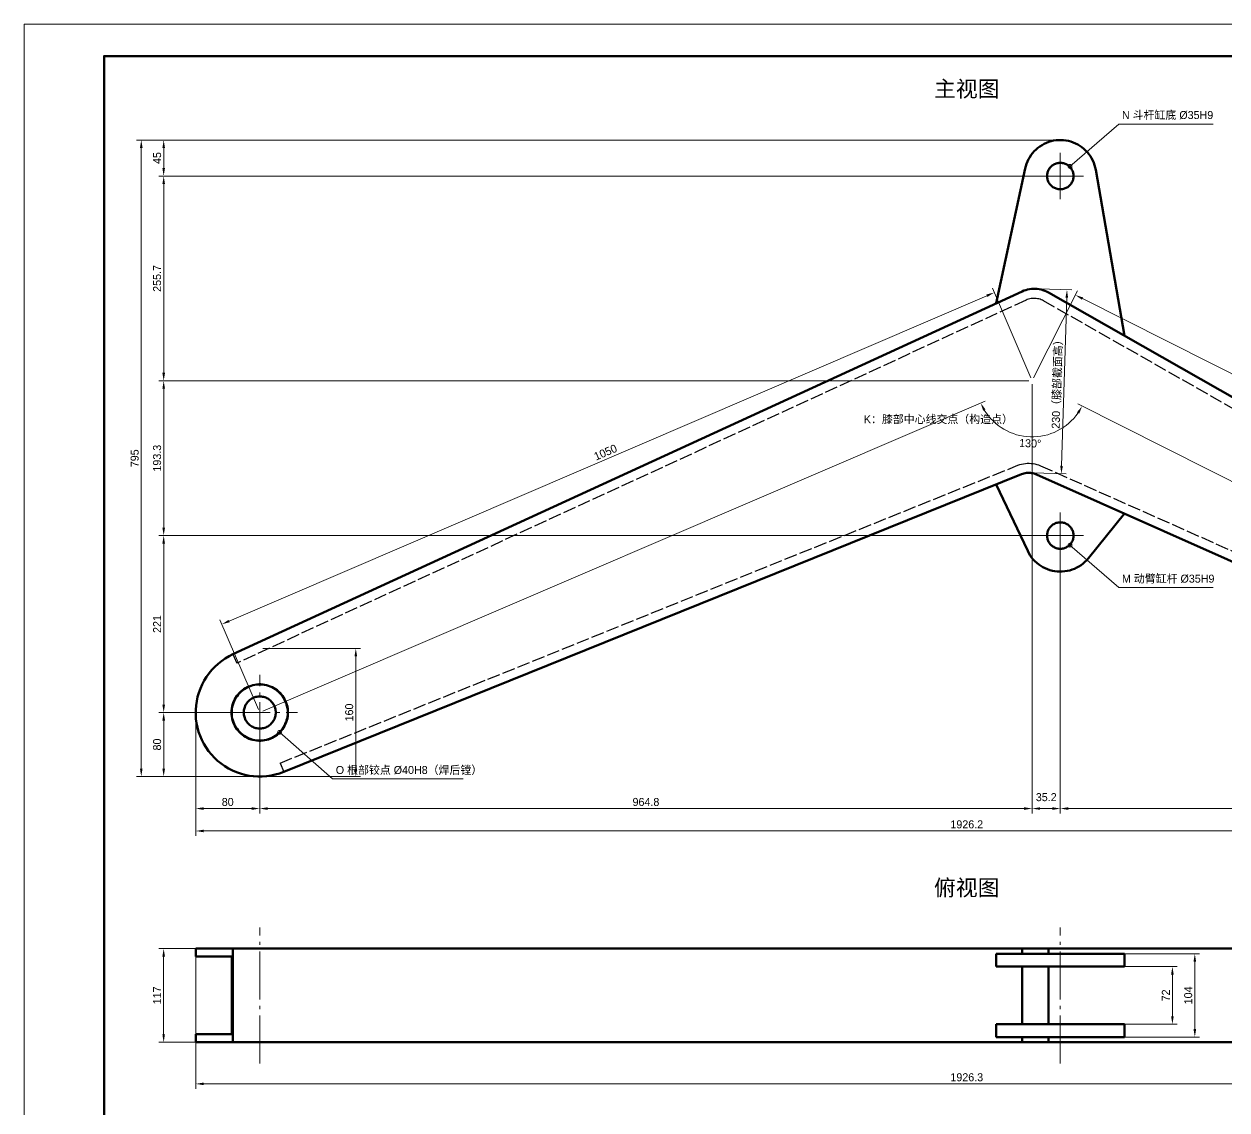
# Model space of a CAD drawing. Header units: millimetres. Extents: x 0 to 4756, y 0 to 3364.
# Drawn here: x 0 to 1503, y 2008 to 3364 of the extents above; entities that cross this region are included whole.
import ezdxf
from ezdxf.enums import TextEntityAlignment as Align

# ---------------------------------------------------------------- set-up
doc = ezdxf.new("R2010")
doc.units = ezdxf.units.MM
doc.header["$LTSCALE"] = 4
doc.linetypes.add('GB_CENTER', pattern=[20, 15, -2, 1, -2])
doc.linetypes.add('GB_HIDDEN', pattern=[5, 4, -1])
for name, color, linetype, lineweight in [('CENTER', 7, 'GB_CENTER', 18), ('DIM', 7, 'Continuous', 18), ('FRAME', 7, 'Continuous', 70), ('HIDDEN', 7, 'GB_HIDDEN', 25), ('OUTLINE', 7, 'Continuous', 50), ('TEXT', 7, 'Continuous', 25), ('THIN', 7, 'Continuous', 18)]:
    doc.layers.add(name, color=color, linetype=linetype, lineweight=lineweight)
doc.styles.add('CJK', font='wqy-zenhei.ttc')
doc.dimstyles.new('GB', dxfattribs={"dimscale": 4, "dimtxt": 2.5, "dimasz": 2.5, "dimexe": 1.5, "dimexo": 1, "dimgap": 0.8, "dimtad": 1, "dimdec": 1, "dimdsep": 46, "dimtxsty": 'CJK', "dimcen": 2.5, "dimazin": 3, "dimtfac": 1, "dimtmove": 0, "dimatfit": 3, "dimlwd": 18, "dimlwe": 18})

msp = doc.modelspace()

# ---------------------------------------------------------------- linework, layer by layer
at = {"layer": 'CENTER'}
for p, q in [((1294.38, 3145.17), (1294.38, 3203.17)), ((1265.38, 3174.17), (1323.38, 3174.17)), ((1294.38, 2696.17), (1294.38, 2754.17)), ((1265.38, 2725.17), (1323.38, 2725.17)), ((294.38, 2457.17), (294.38, 2551.17)), ((247.38, 2504.17), (341.38, 2504.17)), ((294.38, 2065.86), (294.38, 2235.86)), ((1294.38, 2065.86), (1294.38, 2235.86)), ((1294.38, 2065.86), (1294.38, 2235.86))]:
    msp.add_line(p, q, dxfattribs=at)
at = {"layer": 'DIM'}
for points in [[(1306.4, 3186.19), (1367.38, 3239.17), (1485.38, 3239.17)], [(1306.4, 2713.15), (1367.38, 2660.17), (1485.38, 2660.17)], [(319.13, 2479.42), (385.38, 2421.17), (548.38, 2421.17)]]:
    msp.add_lwpolyline(points, dxfattribs=at)
for centre in [(1306.4, 3186.19), (1306.4, 2713.15), (319.13, 2479.42)]:
    msp.add_circle(centre, 2.4, dxfattribs=at)
at = {"layer": 'FRAME'}
msp.add_lwpolyline([(100, 40), (4716, 40), (4716, 3324), (100, 3324)], close=True, dxfattribs=at)
at = {"layer": 'HIDDEN'}
for points in [[(1338.72, 3181.8), (1338.09, 3184.84), (1337.25, 3187.83), (1336.21, 3190.75), (1334.96, 3193.6), (1333.53, 3196.35), (1331.91, 3199), (1330.1, 3201.53), (1328.13, 3203.92), (1326, 3206.18), (1323.72, 3208.29), (1321.29, 3210.23), (1318.74, 3212), (1316.08, 3213.59), (1313.31, 3214.99), (1310.45, 3216.2), (1307.51, 3217.21), (1304.51, 3218.01), (1301.46, 3218.6), (1298.38, 3218.99), (1295.28, 3219.16), (1292.18, 3219.11), (1289.08, 3218.85), (1286.01, 3218.38), (1282.99, 3217.7), (1280.01, 3216.81), (1277.1, 3215.72), (1274.28, 3214.43), (1271.55, 3212.95), (1268.93, 3211.28), (1266.43, 3209.44), (1264.07, 3207.43), (1261.85, 3205.26), (1259.78, 3202.94), (1257.88, 3200.49), (1256.15, 3197.91), (1254.6, 3195.22), (1253.25, 3192.42), (1252.09, 3189.54), (1251.13, 3186.59), (1250.37, 3183.58)], [(1338.72, 3181.8), (1338.09, 3184.84), (1337.25, 3187.83), (1336.21, 3190.75), (1334.96, 3193.6), (1333.53, 3196.35), (1331.91, 3199), (1330.1, 3201.53), (1328.13, 3203.92), (1326, 3206.18), (1323.72, 3208.29), (1321.29, 3210.23), (1318.74, 3212), (1316.08, 3213.59), (1313.31, 3214.99), (1310.45, 3216.2), (1307.51, 3217.21), (1304.51, 3218.01), (1301.46, 3218.6), (1298.38, 3218.99), (1295.28, 3219.16), (1292.18, 3219.11), (1289.08, 3218.85), (1286.01, 3218.38), (1282.99, 3217.7), (1280.01, 3216.81), (1277.1, 3215.72), (1274.28, 3214.43), (1271.55, 3212.95), (1268.93, 3211.28), (1266.43, 3209.44), (1264.07, 3207.43), (1261.85, 3205.26), (1259.78, 3202.94), (1257.88, 3200.49), (1256.15, 3197.91), (1254.6, 3195.22), (1253.25, 3192.42), (1252.09, 3189.54), (1251.13, 3186.59), (1250.37, 3183.58)], [(1338.72, 3181.8), (1338.09, 3184.84), (1337.25, 3187.83), (1336.21, 3190.75), (1334.96, 3193.6), (1333.53, 3196.35), (1331.91, 3199), (1330.1, 3201.53), (1328.13, 3203.92), (1326, 3206.18), (1323.72, 3208.29), (1321.29, 3210.23), (1318.74, 3212), (1316.08, 3213.59), (1313.31, 3214.99), (1310.45, 3216.2), (1307.51, 3217.21), (1304.51, 3218.01), (1301.46, 3218.6), (1298.38, 3218.99), (1295.28, 3219.16), (1292.18, 3219.11), (1289.08, 3218.85), (1286.01, 3218.38), (1282.99, 3217.7), (1280.01, 3216.81), (1277.1, 3215.72), (1274.28, 3214.43), (1271.55, 3212.95), (1268.93, 3211.28), (1266.43, 3209.44), (1264.07, 3207.43), (1261.85, 3205.26), (1259.78, 3202.94), (1257.88, 3200.49), (1256.15, 3197.91), (1254.6, 3195.22), (1253.25, 3192.42), (1252.09, 3189.54), (1251.13, 3186.59), (1250.37, 3183.58)], [(1310.88, 3174.17), (1310.84, 3173.01), (1310.72, 3171.87), (1310.52, 3170.74), (1310.24, 3169.62), (1309.88, 3168.52), (1309.45, 3167.45), (1308.95, 3166.42), (1308.37, 3165.42), (1307.73, 3164.47), (1307.02, 3163.56), (1306.25, 3162.7), (1305.42, 3161.9), (1304.54, 3161.16), (1303.6, 3160.49), (1302.63, 3159.88), (1301.61, 3159.34), (1300.56, 3158.87), (1299.48, 3158.47), (1298.37, 3158.16), (1297.24, 3157.92), (1296.1, 3157.76), (1294.95, 3157.68), (1293.8, 3157.68), (1292.65, 3157.76), (1291.51, 3157.92), (1290.39, 3158.16), (1289.28, 3158.47), (1288.2, 3158.87), (1287.14, 3159.34), (1286.13, 3159.88), (1285.15, 3160.49), (1284.22, 3161.16), (1283.34, 3161.9), (1282.51, 3162.7), (1281.74, 3163.56), (1281.03, 3164.47), (1280.38, 3165.42), (1279.81, 3166.42), (1279.3, 3167.45), (1278.87, 3168.52), (1278.52, 3169.62), (1278.24, 3170.74), (1278.04, 3171.87), (1277.92, 3173.01), (1277.88, 3174.17), (1277.92, 3175.32), (1278.04, 3176.46), (1278.24, 3177.6), (1278.52, 3178.71), (1278.87, 3179.81), (1279.3, 3180.88), (1279.81, 3181.91), (1280.38, 3182.91), (1281.03, 3183.86), (1281.74, 3184.77), (1282.51, 3185.63), (1283.34, 3186.43), (1284.22, 3187.17), (1285.15, 3187.84), (1286.13, 3188.46), (1287.14, 3189), (1288.2, 3189.46), (1289.28, 3189.86), (1290.39, 3190.18), (1291.51, 3190.42), (1292.65, 3190.58), (1293.8, 3190.66), (1294.95, 3190.66), (1296.1, 3190.58), (1297.24, 3190.42), (1298.37, 3190.18), (1299.48, 3189.86), (1300.56, 3189.46), (1301.61, 3189), (1302.63, 3188.46), (1303.6, 3187.84), (1304.54, 3187.17), (1305.42, 3186.43), (1306.25, 3185.63), (1307.02, 3184.77), (1307.73, 3183.86), (1308.37, 3182.91), (1308.95, 3181.91), (1309.45, 3180.88), (1309.88, 3179.81), (1310.24, 3178.71), (1310.52, 3177.6), (1310.72, 3176.46), (1310.84, 3175.32), (1310.88, 3174.17)], [(1310.88, 3174.17), (1310.84, 3173.01), (1310.72, 3171.87), (1310.52, 3170.74), (1310.24, 3169.62), (1309.88, 3168.52), (1309.45, 3167.45), (1308.95, 3166.42), (1308.37, 3165.42), (1307.73, 3164.47), (1307.02, 3163.56), (1306.25, 3162.7), (1305.42, 3161.9), (1304.54, 3161.16), (1303.6, 3160.49), (1302.63, 3159.88), (1301.61, 3159.34), (1300.56, 3158.87), (1299.48, 3158.47), (1298.37, 3158.16), (1297.24, 3157.92), (1296.1, 3157.76), (1294.95, 3157.68), (1293.8, 3157.68), (1292.65, 3157.76), (1291.51, 3157.92), (1290.39, 3158.16), (1289.28, 3158.47), (1288.2, 3158.87), (1287.14, 3159.34), (1286.13, 3159.88), (1285.15, 3160.49), (1284.22, 3161.16), (1283.34, 3161.9), (1282.51, 3162.7), (1281.74, 3163.56), (1281.03, 3164.47), (1280.38, 3165.42), (1279.81, 3166.42), (1279.3, 3167.45), (1278.87, 3168.52), (1278.52, 3169.62), (1278.24, 3170.74), (1278.04, 3171.87), (1277.92, 3173.01), (1277.88, 3174.17), (1277.92, 3175.32), (1278.04, 3176.46), (1278.24, 3177.6), (1278.52, 3178.71), (1278.87, 3179.81), (1279.3, 3180.88), (1279.81, 3181.91), (1280.38, 3182.91), (1281.03, 3183.86), (1281.74, 3184.77), (1282.51, 3185.63), (1283.34, 3186.43), (1284.22, 3187.17), (1285.15, 3187.84), (1286.13, 3188.46), (1287.14, 3189), (1288.2, 3189.46), (1289.28, 3189.86), (1290.39, 3190.18), (1291.51, 3190.42), (1292.65, 3190.58), (1293.8, 3190.66), (1294.95, 3190.66), (1296.1, 3190.58), (1297.24, 3190.42), (1298.37, 3190.18), (1299.48, 3189.86), (1300.56, 3189.46), (1301.61, 3189), (1302.63, 3188.46), (1303.6, 3187.84), (1304.54, 3187.17), (1305.42, 3186.43), (1306.25, 3185.63), (1307.02, 3184.77), (1307.73, 3183.86), (1308.37, 3182.91), (1308.95, 3181.91), (1309.45, 3180.88), (1309.88, 3179.81), (1310.24, 3178.71), (1310.52, 3177.6), (1310.72, 3176.46), (1310.84, 3175.32), (1310.88, 3174.17)], [(1310.88, 3174.17), (1310.84, 3173.01), (1310.72, 3171.87), (1310.52, 3170.74), (1310.24, 3169.62), (1309.88, 3168.52), (1309.45, 3167.45), (1308.95, 3166.42), (1308.37, 3165.42), (1307.73, 3164.47), (1307.02, 3163.56), (1306.25, 3162.7), (1305.42, 3161.9), (1304.54, 3161.16), (1303.6, 3160.49), (1302.63, 3159.88), (1301.61, 3159.34), (1300.56, 3158.87), (1299.48, 3158.47), (1298.37, 3158.16), (1297.24, 3157.92), (1296.1, 3157.76), (1294.95, 3157.68), (1293.8, 3157.68), (1292.65, 3157.76), (1291.51, 3157.92), (1290.39, 3158.16), (1289.28, 3158.47), (1288.2, 3158.87), (1287.14, 3159.34), (1286.13, 3159.88), (1285.15, 3160.49), (1284.22, 3161.16), (1283.34, 3161.9), (1282.51, 3162.7), (1281.74, 3163.56), (1281.03, 3164.47), (1280.38, 3165.42), (1279.81, 3166.42), (1279.3, 3167.45), (1278.87, 3168.52), (1278.52, 3169.62), (1278.24, 3170.74), (1278.04, 3171.87), (1277.92, 3173.01), (1277.88, 3174.17), (1277.92, 3175.32), (1278.04, 3176.46), (1278.24, 3177.6), (1278.52, 3178.71), (1278.87, 3179.81), (1279.3, 3180.88), (1279.81, 3181.91), (1280.38, 3182.91), (1281.03, 3183.86), (1281.74, 3184.77), (1282.51, 3185.63), (1283.34, 3186.43), (1284.22, 3187.17), (1285.15, 3187.84), (1286.13, 3188.46), (1287.14, 3189), (1288.2, 3189.46), (1289.28, 3189.86), (1290.39, 3190.18), (1291.51, 3190.42), (1292.65, 3190.58), (1293.8, 3190.66), (1294.95, 3190.66), (1296.1, 3190.58), (1297.24, 3190.42), (1298.37, 3190.18), (1299.48, 3189.86), (1300.56, 3189.46), (1301.61, 3189), (1302.63, 3188.46), (1303.6, 3187.84), (1304.54, 3187.17), (1305.42, 3186.43), (1306.25, 3185.63), (1307.02, 3184.77), (1307.73, 3183.86), (1308.37, 3182.91), (1308.95, 3181.91), (1309.45, 3180.88), (1309.88, 3179.81), (1310.24, 3178.71), (1310.52, 3177.6), (1310.72, 3176.46), (1310.84, 3175.32), (1310.88, 3174.17)], [(1250.37, 3183.58), (1214.38, 3015.29)], [(1250.37, 3183.58), (1214.38, 3015.29)], [(1250.37, 3183.58), (1214.38, 3015.29)], [(1374.38, 2974.71), (1338.72, 3181.8)], [(1374.38, 2974.71), (1338.72, 3181.8)], [(1246.59, 3030.11), (260.95, 2576.85)], [(1214.38, 3015.29), (1246.59, 3030.11)], [(1214.38, 3015.29), (1246.59, 3030.11)], [(1214.38, 3015.29), (1246.59, 3030.11)], [(1214.38, 3015.29), (1246.59, 3030.11)], [(1279.42, 3028.69), (1277.26, 3029.83), (1275.03, 3030.81), (1272.74, 3031.64), (1270.4, 3032.31), (1268.02, 3032.83), (1265.6, 3033.18), (1263.17, 3033.37), (1260.74, 3033.39), (1258.3, 3033.24), (1255.89, 3032.94), (1253.5, 3032.47), (1251.14, 3031.84), (1248.83, 3031.05), (1246.59, 3030.11)], [(1246.59, 3030.11), (1248.83, 3031.05), (1251.14, 3031.84), (1253.5, 3032.47), (1255.89, 3032.94), (1258.3, 3033.24), (1260.74, 3033.39), (1263.17, 3033.37), (1265.6, 3033.18), (1268.02, 3032.83), (1270.4, 3032.31), (1272.74, 3031.64), (1275.03, 3030.81), (1277.26, 3029.83), (1279.42, 3028.69)], [(1246.59, 3030.11), (1248.83, 3031.05), (1251.14, 3031.84), (1253.5, 3032.47), (1255.89, 3032.94), (1258.3, 3033.24), (1260.74, 3033.39), (1263.17, 3033.37), (1265.6, 3033.18), (1268.02, 3032.83), (1270.4, 3032.31), (1272.74, 3031.64), (1275.03, 3030.81), (1277.26, 3029.83), (1279.42, 3028.69)], [(1246.59, 3030.11), (1248.83, 3031.05), (1251.14, 3031.84), (1253.5, 3032.47), (1255.89, 3032.94), (1258.3, 3033.24), (1260.74, 3033.39), (1263.17, 3033.37), (1265.6, 3033.18), (1268.02, 3032.83), (1270.4, 3032.31), (1272.74, 3031.64), (1275.03, 3030.81), (1277.26, 3029.83), (1279.42, 3028.69)], [(1246.59, 3030.11), (1248.83, 3031.05), (1251.14, 3031.84), (1253.5, 3032.47), (1255.89, 3032.94), (1258.3, 3033.24), (1260.74, 3033.39), (1263.17, 3033.37), (1265.6, 3033.18), (1268.02, 3032.83), (1270.4, 3032.31), (1272.74, 3031.64), (1275.03, 3030.81), (1277.26, 3029.83), (1279.42, 3028.69)], [(1273.49, 3018.26), (1272.05, 3019.02), (1270.56, 3019.67), (1269.04, 3020.23), (1267.48, 3020.68), (1265.89, 3021.02), (1264.28, 3021.25), (1262.66, 3021.38), (1261.03, 3021.39), (1259.41, 3021.3), (1257.8, 3021.09), (1256.21, 3020.78), (1254.64, 3020.36), (1253.1, 3019.83), (1251.6, 3019.2)], [(1273.49, 3018.26), (1272.05, 3019.02), (1270.56, 3019.67), (1269.04, 3020.23), (1267.48, 3020.68), (1265.89, 3021.02), (1264.28, 3021.25), (1262.66, 3021.38), (1261.03, 3021.39), (1259.41, 3021.3), (1257.8, 3021.09), (1256.21, 3020.78), (1254.64, 3020.36), (1253.1, 3019.83), (1251.6, 3019.2)], [(2110.3, 2556.33), (1279.42, 3028.69)], [(1279.42, 3028.69), (1374.38, 2974.71)], [(1279.42, 3028.69), (1374.38, 2974.71)], [(1279.42, 3028.69), (1374.38, 2974.71)], [(1279.42, 3028.69), (1374.38, 2974.71)], [(1251.6, 3019.2), (265.97, 2565.95)], [(1251.6, 3019.2), (265.97, 2565.95)], [(2104.37, 2545.89), (1273.49, 3018.26)], [(2104.37, 2545.89), (1273.49, 3018.26)], [(319.82, 2441.1), (1241.46, 2812.89)], [(319.82, 2441.1), (1241.46, 2812.89)], [(1241.46, 2812.89), (1243.71, 2813.71), (1246.02, 2814.38), (1248.37, 2814.9), (1250.75, 2815.26), (1253.15, 2815.46), (1255.55, 2815.5), (1257.96, 2815.37), (1260.35, 2815.09), (1262.71, 2814.65), (1265.04, 2814.05), (1267.32, 2813.3), (1269.55, 2812.39)], [(1241.46, 2812.89), (1243.71, 2813.71), (1246.02, 2814.38), (1248.37, 2814.9), (1250.75, 2815.26), (1253.15, 2815.46), (1255.55, 2815.5), (1257.96, 2815.37), (1260.35, 2815.09), (1262.71, 2814.65), (1265.04, 2814.05), (1267.32, 2813.3), (1269.55, 2812.39)], [(1269.55, 2812.39), (2061.14, 2460.31)], [(1269.55, 2812.39), (2061.14, 2460.31)], [(324.31, 2429.97), (1245.94, 2801.76)], [(1245.94, 2801.76), (1214.38, 2789.02)], [(1245.94, 2801.76), (1214.38, 2789.02)], [(1245.94, 2801.76), (1214.38, 2789.02)], [(1245.94, 2801.76), (1214.38, 2789.02)], [(1245.94, 2801.76), (1247.45, 2802.31), (1248.99, 2802.76), (1250.56, 2803.1), (1252.14, 2803.34), (1253.74, 2803.47), (1255.34, 2803.5), (1256.95, 2803.42), (1258.54, 2803.23), (1260.11, 2802.93), (1261.67, 2802.53), (1263.19, 2802.03), (1264.68, 2801.43)], [(1264.68, 2801.43), (1263.19, 2802.03), (1261.67, 2802.53), (1260.11, 2802.93), (1258.54, 2803.23), (1256.95, 2803.42), (1255.34, 2803.5), (1253.74, 2803.47), (1252.14, 2803.34), (1250.56, 2803.1), (1248.99, 2802.76), (1247.45, 2802.31), (1245.94, 2801.76)], [(1264.68, 2801.43), (1263.19, 2802.03), (1261.67, 2802.53), (1260.11, 2802.93), (1258.54, 2803.23), (1256.95, 2803.42), (1255.34, 2803.5), (1253.74, 2803.47), (1252.14, 2803.34), (1250.56, 2803.1), (1248.99, 2802.76), (1247.45, 2802.31), (1245.94, 2801.76)], [(1264.68, 2801.43), (1263.19, 2802.03), (1261.67, 2802.53), (1260.11, 2802.93), (1258.54, 2803.23), (1256.95, 2803.42), (1255.34, 2803.5), (1253.74, 2803.47), (1252.14, 2803.34), (1250.56, 2803.1), (1248.99, 2802.76), (1247.45, 2802.31), (1245.94, 2801.76)], [(1264.68, 2801.43), (1263.19, 2802.03), (1261.67, 2802.53), (1260.11, 2802.93), (1258.54, 2803.23), (1256.95, 2803.42), (1255.34, 2803.5), (1253.74, 2803.47), (1252.14, 2803.34), (1250.56, 2803.1), (1248.99, 2802.76), (1247.45, 2802.31), (1245.94, 2801.76)], [(1374.38, 2752.64), (1264.68, 2801.43)], [(1374.38, 2752.64), (1264.68, 2801.43)], [(1374.38, 2752.64), (1264.68, 2801.43)], [(1374.38, 2752.64), (1264.68, 2801.43)], [(1264.68, 2801.43), (2056.26, 2449.34)], [(1214.38, 2789.02), (1253.7, 2705.92)], [(1214.38, 2789.02), (1253.7, 2705.92)], [(1329.39, 2696.9), (1374.38, 2752.64)], [(1329.39, 2696.9), (1374.38, 2752.64)], [(1329.39, 2696.9), (1374.38, 2752.64)], [(1310.88, 2725.17), (1310.84, 2724.01), (1310.72, 2722.87), (1310.52, 2721.74), (1310.24, 2720.62), (1309.88, 2719.52), (1309.45, 2718.45), (1308.95, 2717.42), (1308.37, 2716.42), (1307.73, 2715.47), (1307.02, 2714.56), (1306.25, 2713.7), (1305.42, 2712.9), (1304.54, 2712.16), (1303.6, 2711.49), (1302.63, 2710.88), (1301.61, 2710.34), (1300.56, 2709.87), (1299.48, 2709.47), (1298.37, 2709.16), (1297.24, 2708.92), (1296.1, 2708.76), (1294.95, 2708.68), (1293.8, 2708.68), (1292.65, 2708.76), (1291.51, 2708.92), (1290.39, 2709.16), (1289.28, 2709.47), (1288.2, 2709.87), (1287.14, 2710.34), (1286.13, 2710.88), (1285.15, 2711.49), (1284.22, 2712.16), (1283.34, 2712.9), (1282.51, 2713.7), (1281.74, 2714.56), (1281.03, 2715.47), (1280.38, 2716.42), (1279.81, 2717.42), (1279.3, 2718.45), (1278.87, 2719.52), (1278.52, 2720.62), (1278.24, 2721.74), (1278.04, 2722.87), (1277.92, 2724.01), (1277.88, 2725.17), (1277.92, 2726.32), (1278.04, 2727.46), (1278.24, 2728.6), (1278.52, 2729.71), (1278.87, 2730.81), (1279.3, 2731.88), (1279.81, 2732.91), (1280.38, 2733.91), (1281.03, 2734.86), (1281.74, 2735.77), (1282.51, 2736.63), (1283.34, 2737.43), (1284.22, 2738.17), (1285.15, 2738.84), (1286.13, 2739.46), (1287.14, 2740), (1288.2, 2740.46), (1289.28, 2740.86), (1290.39, 2741.18), (1291.51, 2741.42), (1292.65, 2741.58), (1293.8, 2741.66), (1294.95, 2741.66), (1296.1, 2741.58), (1297.24, 2741.42), (1298.37, 2741.18), (1299.48, 2740.86), (1300.56, 2740.46), (1301.61, 2740), (1302.63, 2739.46), (1303.6, 2738.84), (1304.54, 2738.17), (1305.42, 2737.43), (1306.25, 2736.63), (1307.02, 2735.77), (1307.73, 2734.86), (1308.37, 2733.91), (1308.95, 2732.91), (1309.45, 2731.88), (1309.88, 2730.81), (1310.24, 2729.71), (1310.52, 2728.6), (1310.72, 2727.46), (1310.84, 2726.32), (1310.88, 2725.17)], [(1310.88, 2725.17), (1310.84, 2724.01), (1310.72, 2722.87), (1310.52, 2721.74), (1310.24, 2720.62), (1309.88, 2719.52), (1309.45, 2718.45), (1308.95, 2717.42), (1308.37, 2716.42), (1307.73, 2715.47), (1307.02, 2714.56), (1306.25, 2713.7), (1305.42, 2712.9), (1304.54, 2712.16), (1303.6, 2711.49), (1302.63, 2710.88), (1301.61, 2710.34), (1300.56, 2709.87), (1299.48, 2709.47), (1298.37, 2709.16), (1297.24, 2708.92), (1296.1, 2708.76), (1294.95, 2708.68), (1293.8, 2708.68), (1292.65, 2708.76), (1291.51, 2708.92), (1290.39, 2709.16), (1289.28, 2709.47), (1288.2, 2709.87), (1287.14, 2710.34), (1286.13, 2710.88), (1285.15, 2711.49), (1284.22, 2712.16), (1283.34, 2712.9), (1282.51, 2713.7), (1281.74, 2714.56), (1281.03, 2715.47), (1280.38, 2716.42), (1279.81, 2717.42), (1279.3, 2718.45), (1278.87, 2719.52), (1278.52, 2720.62), (1278.24, 2721.74), (1278.04, 2722.87), (1277.92, 2724.01), (1277.88, 2725.17), (1277.92, 2726.32), (1278.04, 2727.46), (1278.24, 2728.6), (1278.52, 2729.71), (1278.87, 2730.81), (1279.3, 2731.88), (1279.81, 2732.91), (1280.38, 2733.91), (1281.03, 2734.86), (1281.74, 2735.77), (1282.51, 2736.63), (1283.34, 2737.43), (1284.22, 2738.17), (1285.15, 2738.84), (1286.13, 2739.46), (1287.14, 2740), (1288.2, 2740.46), (1289.28, 2740.86), (1290.39, 2741.18), (1291.51, 2741.42), (1292.65, 2741.58), (1293.8, 2741.66), (1294.95, 2741.66), (1296.1, 2741.58), (1297.24, 2741.42), (1298.37, 2741.18), (1299.48, 2740.86), (1300.56, 2740.46), (1301.61, 2740), (1302.63, 2739.46), (1303.6, 2738.84), (1304.54, 2738.17), (1305.42, 2737.43), (1306.25, 2736.63), (1307.02, 2735.77), (1307.73, 2734.86), (1308.37, 2733.91), (1308.95, 2732.91), (1309.45, 2731.88), (1309.88, 2730.81), (1310.24, 2729.71), (1310.52, 2728.6), (1310.72, 2727.46), (1310.84, 2726.32), (1310.88, 2725.17)], [(1310.88, 2725.17), (1310.84, 2724.01), (1310.72, 2722.87), (1310.52, 2721.74), (1310.24, 2720.62), (1309.88, 2719.52), (1309.45, 2718.45), (1308.95, 2717.42), (1308.37, 2716.42), (1307.73, 2715.47), (1307.02, 2714.56), (1306.25, 2713.7), (1305.42, 2712.9), (1304.54, 2712.16), (1303.6, 2711.49), (1302.63, 2710.88), (1301.61, 2710.34), (1300.56, 2709.87), (1299.48, 2709.47), (1298.37, 2709.16), (1297.24, 2708.92), (1296.1, 2708.76), (1294.95, 2708.68), (1293.8, 2708.68), (1292.65, 2708.76), (1291.51, 2708.92), (1290.39, 2709.16), (1289.28, 2709.47), (1288.2, 2709.87), (1287.14, 2710.34), (1286.13, 2710.88), (1285.15, 2711.49), (1284.22, 2712.16), (1283.34, 2712.9), (1282.51, 2713.7), (1281.74, 2714.56), (1281.03, 2715.47), (1280.38, 2716.42), (1279.81, 2717.42), (1279.3, 2718.45), (1278.87, 2719.52), (1278.52, 2720.62), (1278.24, 2721.74), (1278.04, 2722.87), (1277.92, 2724.01), (1277.88, 2725.17), (1277.92, 2726.32), (1278.04, 2727.46), (1278.24, 2728.6), (1278.52, 2729.71), (1278.87, 2730.81), (1279.3, 2731.88), (1279.81, 2732.91), (1280.38, 2733.91), (1281.03, 2734.86), (1281.74, 2735.77), (1282.51, 2736.63), (1283.34, 2737.43), (1284.22, 2738.17), (1285.15, 2738.84), (1286.13, 2739.46), (1287.14, 2740), (1288.2, 2740.46), (1289.28, 2740.86), (1290.39, 2741.18), (1291.51, 2741.42), (1292.65, 2741.58), (1293.8, 2741.66), (1294.95, 2741.66), (1296.1, 2741.58), (1297.24, 2741.42), (1298.37, 2741.18), (1299.48, 2740.86), (1300.56, 2740.46), (1301.61, 2740), (1302.63, 2739.46), (1303.6, 2738.84), (1304.54, 2738.17), (1305.42, 2737.43), (1306.25, 2736.63), (1307.02, 2735.77), (1307.73, 2734.86), (1308.37, 2733.91), (1308.95, 2732.91), (1309.45, 2731.88), (1309.88, 2730.81), (1310.24, 2729.71), (1310.52, 2728.6), (1310.72, 2727.46), (1310.84, 2726.32), (1310.88, 2725.17)], [(1253.7, 2705.92), (1255.14, 2703.13), (1256.77, 2700.46), (1258.58, 2697.9), (1260.57, 2695.47), (1262.71, 2693.19), (1265.02, 2691.06), (1267.46, 2689.1), (1270.04, 2687.32), (1272.73, 2685.71), (1275.53, 2684.3), (1278.42, 2683.09), (1281.39, 2682.08), (1284.42, 2681.28), (1287.5, 2680.69), (1290.61, 2680.32), (1293.75, 2680.17), (1296.88, 2680.24), (1300, 2680.52), (1303.1, 2681.02), (1306.15, 2681.73), (1309.14, 2682.66), (1312.07, 2683.79), (1314.91, 2685.12), (1317.64, 2686.65), (1320.27, 2688.36), (1322.77, 2690.25), (1325.13, 2692.31), (1327.34, 2694.53), (1329.39, 2696.9)], [(1253.7, 2705.92), (1255.14, 2703.13), (1256.77, 2700.46), (1258.58, 2697.9), (1260.57, 2695.47), (1262.71, 2693.19), (1265.02, 2691.06), (1267.46, 2689.1), (1270.04, 2687.32), (1272.73, 2685.71), (1275.53, 2684.3), (1278.42, 2683.09), (1281.39, 2682.08), (1284.42, 2681.28), (1287.5, 2680.69), (1290.61, 2680.32), (1293.75, 2680.17), (1296.88, 2680.24), (1300, 2680.52), (1303.1, 2681.02), (1306.15, 2681.73), (1309.14, 2682.66), (1312.07, 2683.79), (1314.91, 2685.12), (1317.64, 2686.65), (1320.27, 2688.36), (1322.77, 2690.25), (1325.13, 2692.31), (1327.34, 2694.53), (1329.39, 2696.9)], [(1253.7, 2705.92), (1255.14, 2703.13), (1256.77, 2700.46), (1258.58, 2697.9), (1260.57, 2695.47), (1262.71, 2693.19), (1265.02, 2691.06), (1267.46, 2689.1), (1270.04, 2687.32), (1272.73, 2685.71), (1275.53, 2684.3), (1278.42, 2683.09), (1281.39, 2682.08), (1284.42, 2681.28), (1287.5, 2680.69), (1290.61, 2680.32), (1293.75, 2680.17), (1296.88, 2680.24), (1300, 2680.52), (1303.1, 2681.02), (1306.15, 2681.73), (1309.14, 2682.66), (1312.07, 2683.79), (1314.91, 2685.12), (1317.64, 2686.65), (1320.27, 2688.36), (1322.77, 2690.25), (1325.13, 2692.31), (1327.34, 2694.53), (1329.39, 2696.9)], [(260.95, 2576.85), (256.04, 2574.38), (251.31, 2571.58), (246.78, 2568.46), (242.47, 2565.04), (238.41, 2561.33), (234.62, 2557.35), (231.1, 2553.12), (227.89, 2548.66), (224.99, 2543.98), (222.42, 2539.12), (220.19, 2534.1), (218.31, 2528.93), (216.78, 2523.64), (215.63, 2518.27), (214.85, 2512.82), (214.44, 2507.34), (214.41, 2501.84), (214.76, 2496.35), (215.48, 2490.9), (216.58, 2485.51), (218.05, 2480.21), (219.87, 2475.02), (222.05, 2469.97), (224.57, 2465.09), (227.42, 2460.38), (230.59, 2455.89), (234.05, 2451.62), (237.81, 2447.6), (241.83, 2443.85), (246.1, 2440.38), (250.59, 2437.21), (255.3, 2434.36), (260.18, 2431.84), (265.23, 2429.66), (270.42, 2427.84), (275.72, 2426.37), (281.11, 2425.27), (286.56, 2424.55), (292.05, 2424.2), (297.55, 2424.23), (303.03, 2424.64), (308.48, 2425.42), (313.85, 2426.57), (319.14, 2428.09), (324.31, 2429.97)], [(260.95, 2576.85), (256.04, 2574.38), (251.31, 2571.58), (246.78, 2568.46), (242.47, 2565.04), (238.41, 2561.33), (234.62, 2557.35), (231.1, 2553.12), (227.89, 2548.66), (224.99, 2543.98), (222.42, 2539.12), (220.19, 2534.1), (218.31, 2528.93), (216.78, 2523.64), (215.63, 2518.27), (214.85, 2512.82), (214.44, 2507.34), (214.41, 2501.84), (214.76, 2496.35), (215.48, 2490.9), (216.58, 2485.51), (218.05, 2480.21), (219.87, 2475.02), (222.05, 2469.97), (224.57, 2465.09), (227.42, 2460.38), (230.59, 2455.89), (234.05, 2451.62), (237.81, 2447.6), (241.83, 2443.85), (246.1, 2440.38), (250.59, 2437.21), (255.3, 2434.36), (260.18, 2431.84), (265.23, 2429.66), (270.42, 2427.84), (275.72, 2426.37), (281.11, 2425.27), (286.56, 2424.55), (292.05, 2424.2), (297.55, 2424.23), (303.03, 2424.64), (308.48, 2425.42), (313.85, 2426.57), (319.14, 2428.09), (324.31, 2429.97)], [(260.95, 2576.85), (256.04, 2574.38), (251.31, 2571.58), (246.78, 2568.46), (242.47, 2565.04), (238.41, 2561.33), (234.62, 2557.35), (231.1, 2553.12), (227.89, 2548.66), (224.99, 2543.98), (222.42, 2539.12), (220.19, 2534.1), (218.31, 2528.93), (216.78, 2523.64), (215.63, 2518.27), (214.85, 2512.82), (214.44, 2507.34), (214.41, 2501.84), (214.76, 2496.35), (215.48, 2490.9), (216.58, 2485.51), (218.05, 2480.21), (219.87, 2475.02), (222.05, 2469.97), (224.57, 2465.09), (227.42, 2460.38), (230.59, 2455.89), (234.05, 2451.62), (237.81, 2447.6), (241.83, 2443.85), (246.1, 2440.38), (250.59, 2437.21), (255.3, 2434.36), (260.18, 2431.84), (265.23, 2429.66), (270.42, 2427.84), (275.72, 2426.37), (281.11, 2425.27), (286.56, 2424.55), (292.05, 2424.2), (297.55, 2424.23), (303.03, 2424.64), (308.48, 2425.42), (313.85, 2426.57), (319.14, 2428.09), (324.31, 2429.97)], [(260.95, 2576.85), (265.97, 2565.95)], [(260.95, 2576.85), (265.97, 2565.95)], [(329.63, 2504.17), (329.54, 2501.71), (329.28, 2499.26), (328.86, 2496.84), (328.26, 2494.45), (327.5, 2492.11), (326.58, 2489.83), (325.5, 2487.62), (324.27, 2485.49), (322.89, 2483.45), (321.38, 2481.51), (319.73, 2479.68), (317.96, 2477.97), (316.08, 2476.39), (314.09, 2474.94), (312, 2473.64), (309.83, 2472.48), (307.58, 2471.48), (305.27, 2470.64), (302.9, 2469.96), (300.5, 2469.45), (298.06, 2469.11), (295.61, 2468.94), (293.15, 2468.94), (290.69, 2469.11), (288.26, 2469.45), (285.85, 2469.96), (283.48, 2470.64), (281.17, 2471.48), (278.92, 2472.48), (276.75, 2473.64), (274.67, 2474.94), (272.67, 2476.39), (270.79, 2477.97), (269.02, 2479.68), (267.37, 2481.51), (265.86, 2483.45), (264.48, 2485.49), (263.25, 2487.62), (262.17, 2489.83), (261.25, 2492.11), (260.49, 2494.45), (259.9, 2496.84), (259.47, 2499.26), (259.21, 2501.71), (259.13, 2504.17), (259.21, 2506.62), (259.47, 2509.07), (259.9, 2511.49), (260.49, 2513.88), (261.25, 2516.22), (262.17, 2518.5), (263.25, 2520.71), (264.48, 2522.85), (265.86, 2524.89), (267.37, 2526.82), (269.02, 2528.65), (270.79, 2530.36), (272.67, 2531.94), (274.67, 2533.39), (276.75, 2534.69), (278.92, 2535.85), (281.17, 2536.85), (283.48, 2537.69), (285.85, 2538.37), (288.26, 2538.88), (290.69, 2539.22), (293.15, 2539.39), (295.61, 2539.39), (298.06, 2539.22), (300.5, 2538.88), (302.9, 2538.37), (305.27, 2537.69), (307.58, 2536.85), (309.83, 2535.85), (312, 2534.69), (314.09, 2533.39), (316.08, 2531.94), (317.96, 2530.36), (319.73, 2528.65), (321.38, 2526.82), (322.89, 2524.89), (324.27, 2522.85), (325.5, 2520.71), (326.58, 2518.5), (327.5, 2516.22), (328.26, 2513.88), (328.86, 2511.49), (329.28, 2509.07), (329.54, 2506.62), (329.63, 2504.17)], [(329.63, 2504.17), (329.54, 2501.71), (329.28, 2499.26), (328.86, 2496.84), (328.26, 2494.45), (327.5, 2492.11), (326.58, 2489.83), (325.5, 2487.62), (324.27, 2485.49), (322.89, 2483.45), (321.38, 2481.51), (319.73, 2479.68), (317.96, 2477.97), (316.08, 2476.39), (314.09, 2474.94), (312, 2473.64), (309.83, 2472.48), (307.58, 2471.48), (305.27, 2470.64), (302.9, 2469.96), (300.5, 2469.45), (298.06, 2469.11), (295.61, 2468.94), (293.15, 2468.94), (290.69, 2469.11), (288.26, 2469.45), (285.85, 2469.96), (283.48, 2470.64), (281.17, 2471.48), (278.92, 2472.48), (276.75, 2473.64), (274.67, 2474.94), (272.67, 2476.39), (270.79, 2477.97), (269.02, 2479.68), (267.37, 2481.51), (265.86, 2483.45), (264.48, 2485.49), (263.25, 2487.62), (262.17, 2489.83), (261.25, 2492.11), (260.49, 2494.45), (259.9, 2496.84), (259.47, 2499.26), (259.21, 2501.71), (259.13, 2504.17), (259.21, 2506.62), (259.47, 2509.07), (259.9, 2511.49), (260.49, 2513.88), (261.25, 2516.22), (262.17, 2518.5), (263.25, 2520.71), (264.48, 2522.85), (265.86, 2524.89), (267.37, 2526.82), (269.02, 2528.65), (270.79, 2530.36), (272.67, 2531.94), (274.67, 2533.39), (276.75, 2534.69), (278.92, 2535.85), (281.17, 2536.85), (283.48, 2537.69), (285.85, 2538.37), (288.26, 2538.88), (290.69, 2539.22), (293.15, 2539.39), (295.61, 2539.39), (298.06, 2539.22), (300.5, 2538.88), (302.9, 2538.37), (305.27, 2537.69), (307.58, 2536.85), (309.83, 2535.85), (312, 2534.69), (314.09, 2533.39), (316.08, 2531.94), (317.96, 2530.36), (319.73, 2528.65), (321.38, 2526.82), (322.89, 2524.89), (324.27, 2522.85), (325.5, 2520.71), (326.58, 2518.5), (327.5, 2516.22), (328.26, 2513.88), (328.86, 2511.49), (329.28, 2509.07), (329.54, 2506.62), (329.63, 2504.17)], [(329.63, 2504.17), (329.54, 2501.71), (329.28, 2499.26), (328.86, 2496.84), (328.26, 2494.45), (327.5, 2492.11), (326.58, 2489.83), (325.5, 2487.62), (324.27, 2485.49), (322.89, 2483.45), (321.38, 2481.51), (319.73, 2479.68), (317.96, 2477.97), (316.08, 2476.39), (314.09, 2474.94), (312, 2473.64), (309.83, 2472.48), (307.58, 2471.48), (305.27, 2470.64), (302.9, 2469.96), (300.5, 2469.45), (298.06, 2469.11), (295.61, 2468.94), (293.15, 2468.94), (290.69, 2469.11), (288.26, 2469.45), (285.85, 2469.96), (283.48, 2470.64), (281.17, 2471.48), (278.92, 2472.48), (276.75, 2473.64), (274.67, 2474.94), (272.67, 2476.39), (270.79, 2477.97), (269.02, 2479.68), (267.37, 2481.51), (265.86, 2483.45), (264.48, 2485.49), (263.25, 2487.62), (262.17, 2489.83), (261.25, 2492.11), (260.49, 2494.45), (259.9, 2496.84), (259.47, 2499.26), (259.21, 2501.71), (259.13, 2504.17), (259.21, 2506.62), (259.47, 2509.07), (259.9, 2511.49), (260.49, 2513.88), (261.25, 2516.22), (262.17, 2518.5), (263.25, 2520.71), (264.48, 2522.85), (265.86, 2524.89), (267.37, 2526.82), (269.02, 2528.65), (270.79, 2530.36), (272.67, 2531.94), (274.67, 2533.39), (276.75, 2534.69), (278.92, 2535.85), (281.17, 2536.85), (283.48, 2537.69), (285.85, 2538.37), (288.26, 2538.88), (290.69, 2539.22), (293.15, 2539.39), (295.61, 2539.39), (298.06, 2539.22), (300.5, 2538.88), (302.9, 2538.37), (305.27, 2537.69), (307.58, 2536.85), (309.83, 2535.85), (312, 2534.69), (314.09, 2533.39), (316.08, 2531.94), (317.96, 2530.36), (319.73, 2528.65), (321.38, 2526.82), (322.89, 2524.89), (324.27, 2522.85), (325.5, 2520.71), (326.58, 2518.5), (327.5, 2516.22), (328.26, 2513.88), (328.86, 2511.49), (329.28, 2509.07), (329.54, 2506.62), (329.63, 2504.17)], [(329.38, 2504.17), (329.29, 2506.61), (329.04, 2509.04), (328.61, 2511.44), (328.02, 2513.81), (327.27, 2516.14), (326.35, 2518.4), (325.28, 2520.6), (324.06, 2522.71), (322.69, 2524.74), (321.19, 2526.66), (319.55, 2528.48), (317.8, 2530.18), (315.93, 2531.75), (313.95, 2533.18), (311.88, 2534.48), (309.72, 2535.62), (307.49, 2536.62), (305.19, 2537.45), (302.84, 2538.13), (300.45, 2538.63), (298.04, 2538.97), (295.6, 2539.14), (293.16, 2539.14), (290.72, 2538.97), (288.3, 2538.63), (285.91, 2538.13), (283.56, 2537.45), (281.27, 2536.62), (279.03, 2535.62), (276.88, 2534.48), (274.81, 2533.18), (272.83, 2531.75), (270.96, 2530.18), (269.2, 2528.48), (267.57, 2526.66), (266.06, 2524.74), (264.7, 2522.71), (263.47, 2520.6), (262.4, 2518.4), (261.49, 2516.14), (260.73, 2513.81), (260.14, 2511.44), (259.72, 2509.04), (259.46, 2506.61), (259.38, 2504.17), (259.46, 2501.72), (259.72, 2499.29), (260.14, 2496.89), (260.73, 2494.52), (261.49, 2492.2), (262.4, 2489.93), (263.47, 2487.73), (264.7, 2485.62), (266.06, 2483.59), (267.57, 2481.67), (269.2, 2479.85), (270.96, 2478.16), (272.83, 2476.59), (274.81, 2475.15), (276.88, 2473.85), (279.03, 2472.71), (281.27, 2471.71), (283.56, 2470.88), (285.91, 2470.21), (288.3, 2469.7), (290.72, 2469.36), (293.16, 2469.19), (295.6, 2469.19), (298.04, 2469.36), (300.45, 2469.7), (302.84, 2470.21), (305.19, 2470.88), (307.49, 2471.71), (309.72, 2472.71), (311.88, 2473.85), (313.95, 2475.15), (315.93, 2476.59), (317.8, 2478.16), (319.55, 2479.85), (321.19, 2481.67), (322.69, 2483.59), (324.06, 2485.62), (325.28, 2487.73), (326.35, 2489.93), (327.27, 2492.2), (328.02, 2494.52), (328.61, 2496.89), (329.04, 2499.29), (329.29, 2501.72), (329.38, 2504.17)], [(314.38, 2504.17), (314.33, 2505.56), (314.18, 2506.95), (313.94, 2508.32), (313.6, 2509.68), (313.17, 2511.01), (312.65, 2512.3), (312.04, 2513.56), (311.34, 2514.76), (310.56, 2515.92), (309.7, 2517.02), (308.76, 2518.06), (307.76, 2519.03), (306.69, 2519.93), (305.56, 2520.75), (304.38, 2521.49), (303.14, 2522.14), (301.87, 2522.71), (300.56, 2523.19), (299.22, 2523.57), (297.85, 2523.86), (296.47, 2524.06), (295.08, 2524.15), (293.68, 2524.15), (292.29, 2524.06), (290.9, 2523.86), (289.54, 2523.57), (288.2, 2523.19), (286.88, 2522.71), (285.61, 2522.14), (284.38, 2521.49), (283.19, 2520.75), (282.06, 2519.93), (280.99, 2519.03), (279.99, 2518.06), (279.06, 2517.02), (278.2, 2515.92), (277.42, 2514.76), (276.72, 2513.56), (276.11, 2512.3), (275.58, 2511.01), (275.15, 2509.68), (274.81, 2508.32), (274.57, 2506.95), (274.43, 2505.56), (274.38, 2504.17), (274.43, 2502.77), (274.57, 2501.38), (274.81, 2500.01), (275.15, 2498.65), (275.58, 2497.33), (276.11, 2496.03), (276.72, 2494.78), (277.42, 2493.57), (278.2, 2492.41), (279.06, 2491.31), (279.99, 2490.27), (280.99, 2489.3), (282.06, 2488.41), (283.19, 2487.59), (284.38, 2486.85), (285.61, 2486.19), (286.88, 2485.62), (288.2, 2485.14), (289.54, 2484.76), (290.9, 2484.47), (292.29, 2484.28), (293.68, 2484.18), (295.08, 2484.18), (296.47, 2484.28), (297.85, 2484.47), (299.22, 2484.76), (300.56, 2485.14), (301.87, 2485.62), (303.14, 2486.19), (304.38, 2486.85), (305.56, 2487.59), (306.69, 2488.41), (307.76, 2489.3), (308.76, 2490.27), (309.7, 2491.31), (310.56, 2492.41), (311.34, 2493.57), (312.04, 2494.78), (312.65, 2496.03), (313.17, 2497.33), (313.6, 2498.65), (313.94, 2500.01), (314.18, 2501.38), (314.33, 2502.77), (314.38, 2504.17)], [(319.82, 2441.1), (324.31, 2429.97)], [(319.82, 2441.1), (324.31, 2429.97)]]:
    msp.add_lwpolyline(points, dxfattribs=at)
at = {"layer": 'OUTLINE'}
for points in [[(1338.72, 3181.8), (1338.09, 3184.84), (1337.25, 3187.83), (1336.21, 3190.75), (1334.96, 3193.6), (1333.53, 3196.35), (1331.91, 3199), (1330.1, 3201.53), (1328.13, 3203.92), (1326, 3206.18), (1323.72, 3208.29), (1321.29, 3210.23), (1318.74, 3212), (1316.08, 3213.59), (1313.31, 3214.99), (1310.45, 3216.2), (1307.51, 3217.21), (1304.51, 3218.01), (1301.46, 3218.6), (1298.38, 3218.99), (1295.28, 3219.16), (1292.18, 3219.11), (1289.08, 3218.85), (1286.01, 3218.38), (1282.99, 3217.7), (1280.01, 3216.81), (1277.1, 3215.72), (1274.28, 3214.43), (1271.55, 3212.95), (1268.93, 3211.28), (1266.43, 3209.44), (1264.07, 3207.43), (1261.85, 3205.26), (1259.78, 3202.94), (1257.88, 3200.49), (1256.15, 3197.91), (1254.6, 3195.22), (1253.25, 3192.42), (1252.09, 3189.54), (1251.13, 3186.59), (1250.37, 3183.58)], [(1310.88, 3174.17), (1310.84, 3173.01), (1310.72, 3171.87), (1310.52, 3170.74), (1310.24, 3169.62), (1309.88, 3168.52), (1309.45, 3167.45), (1308.95, 3166.42), (1308.37, 3165.42), (1307.73, 3164.47), (1307.02, 3163.56), (1306.25, 3162.7), (1305.42, 3161.9), (1304.54, 3161.16), (1303.6, 3160.49), (1302.63, 3159.88), (1301.61, 3159.34), (1300.56, 3158.87), (1299.48, 3158.47), (1298.37, 3158.16), (1297.24, 3157.92), (1296.1, 3157.76), (1294.95, 3157.68), (1293.8, 3157.68), (1292.65, 3157.76), (1291.51, 3157.92), (1290.39, 3158.16), (1289.28, 3158.47), (1288.2, 3158.87), (1287.14, 3159.34), (1286.13, 3159.88), (1285.15, 3160.49), (1284.22, 3161.16), (1283.34, 3161.9), (1282.51, 3162.7), (1281.74, 3163.56), (1281.03, 3164.47), (1280.38, 3165.42), (1279.81, 3166.42), (1279.3, 3167.45), (1278.87, 3168.52), (1278.52, 3169.62), (1278.24, 3170.74), (1278.04, 3171.87), (1277.92, 3173.01), (1277.88, 3174.17), (1277.92, 3175.32), (1278.04, 3176.46), (1278.24, 3177.6), (1278.52, 3178.71), (1278.87, 3179.81), (1279.3, 3180.88), (1279.81, 3181.91), (1280.38, 3182.91), (1281.03, 3183.86), (1281.74, 3184.77), (1282.51, 3185.63), (1283.34, 3186.43), (1284.22, 3187.17), (1285.15, 3187.84), (1286.13, 3188.46), (1287.14, 3189), (1288.2, 3189.46), (1289.28, 3189.86), (1290.39, 3190.18), (1291.51, 3190.42), (1292.65, 3190.58), (1293.8, 3190.66), (1294.95, 3190.66), (1296.1, 3190.58), (1297.24, 3190.42), (1298.37, 3190.18), (1299.48, 3189.86), (1300.56, 3189.46), (1301.61, 3189), (1302.63, 3188.46), (1303.6, 3187.84), (1304.54, 3187.17), (1305.42, 3186.43), (1306.25, 3185.63), (1307.02, 3184.77), (1307.73, 3183.86), (1308.37, 3182.91), (1308.95, 3181.91), (1309.45, 3180.88), (1309.88, 3179.81), (1310.24, 3178.71), (1310.52, 3177.6), (1310.72, 3176.46), (1310.84, 3175.32), (1310.88, 3174.17)], [(1250.37, 3183.58), (1214.38, 3015.29)], [(1374.38, 2974.71), (1338.72, 3181.8)], [(1374.38, 2974.71), (1338.72, 3181.8)], [(1246.59, 3030.11), (260.95, 2576.85)], [(1279.42, 3028.69), (1277.26, 3029.83), (1275.03, 3030.81), (1272.74, 3031.64), (1270.4, 3032.31), (1268.02, 3032.83), (1265.6, 3033.18), (1263.17, 3033.37), (1260.74, 3033.39), (1258.3, 3033.24), (1255.89, 3032.94), (1253.5, 3032.47), (1251.14, 3031.84), (1248.83, 3031.05), (1246.59, 3030.11)], [(2110.3, 2556.33), (1279.42, 3028.69)], [(324.31, 2429.97), (1245.94, 2801.76)], [(1245.94, 2801.76), (1247.45, 2802.31), (1248.99, 2802.76), (1250.56, 2803.1), (1252.14, 2803.34), (1253.74, 2803.47), (1255.34, 2803.5), (1256.95, 2803.42), (1258.54, 2803.23), (1260.11, 2802.93), (1261.67, 2802.53), (1263.19, 2802.03), (1264.68, 2801.43)], [(1264.68, 2801.43), (2056.26, 2449.34)], [(1214.38, 2789.02), (1253.7, 2705.92)], [(1214.38, 2789.02), (1253.7, 2705.92)], [(1329.39, 2696.9), (1374.38, 2752.64)], [(1310.88, 2725.17), (1310.84, 2724.01), (1310.72, 2722.87), (1310.52, 2721.74), (1310.24, 2720.62), (1309.88, 2719.52), (1309.45, 2718.45), (1308.95, 2717.42), (1308.37, 2716.42), (1307.73, 2715.47), (1307.02, 2714.56), (1306.25, 2713.7), (1305.42, 2712.9), (1304.54, 2712.16), (1303.6, 2711.49), (1302.63, 2710.88), (1301.61, 2710.34), (1300.56, 2709.87), (1299.48, 2709.47), (1298.37, 2709.16), (1297.24, 2708.92), (1296.1, 2708.76), (1294.95, 2708.68), (1293.8, 2708.68), (1292.65, 2708.76), (1291.51, 2708.92), (1290.39, 2709.16), (1289.28, 2709.47), (1288.2, 2709.87), (1287.14, 2710.34), (1286.13, 2710.88), (1285.15, 2711.49), (1284.22, 2712.16), (1283.34, 2712.9), (1282.51, 2713.7), (1281.74, 2714.56), (1281.03, 2715.47), (1280.38, 2716.42), (1279.81, 2717.42), (1279.3, 2718.45), (1278.87, 2719.52), (1278.52, 2720.62), (1278.24, 2721.74), (1278.04, 2722.87), (1277.92, 2724.01), (1277.88, 2725.17), (1277.92, 2726.32), (1278.04, 2727.46), (1278.24, 2728.6), (1278.52, 2729.71), (1278.87, 2730.81), (1279.3, 2731.88), (1279.81, 2732.91), (1280.38, 2733.91), (1281.03, 2734.86), (1281.74, 2735.77), (1282.51, 2736.63), (1283.34, 2737.43), (1284.22, 2738.17), (1285.15, 2738.84), (1286.13, 2739.46), (1287.14, 2740), (1288.2, 2740.46), (1289.28, 2740.86), (1290.39, 2741.18), (1291.51, 2741.42), (1292.65, 2741.58), (1293.8, 2741.66), (1294.95, 2741.66), (1296.1, 2741.58), (1297.24, 2741.42), (1298.37, 2741.18), (1299.48, 2740.86), (1300.56, 2740.46), (1301.61, 2740), (1302.63, 2739.46), (1303.6, 2738.84), (1304.54, 2738.17), (1305.42, 2737.43), (1306.25, 2736.63), (1307.02, 2735.77), (1307.73, 2734.86), (1308.37, 2733.91), (1308.95, 2732.91), (1309.45, 2731.88), (1309.88, 2730.81), (1310.24, 2729.71), (1310.52, 2728.6), (1310.72, 2727.46), (1310.84, 2726.32), (1310.88, 2725.17)], [(1253.7, 2705.92), (1255.14, 2703.13), (1256.77, 2700.46), (1258.58, 2697.9), (1260.57, 2695.47), (1262.71, 2693.19), (1265.02, 2691.06), (1267.46, 2689.1), (1270.04, 2687.32), (1272.73, 2685.71), (1275.53, 2684.3), (1278.42, 2683.09), (1281.39, 2682.08), (1284.42, 2681.28), (1287.5, 2680.69), (1290.61, 2680.32), (1293.75, 2680.17), (1296.88, 2680.24), (1300, 2680.52), (1303.1, 2681.02), (1306.15, 2681.73), (1309.14, 2682.66), (1312.07, 2683.79), (1314.91, 2685.12), (1317.64, 2686.65), (1320.27, 2688.36), (1322.77, 2690.25), (1325.13, 2692.31), (1327.34, 2694.53), (1329.39, 2696.9)], [(260.95, 2576.85), (256.04, 2574.38), (251.31, 2571.58), (246.78, 2568.46), (242.47, 2565.04), (238.41, 2561.33), (234.62, 2557.35), (231.1, 2553.12), (227.89, 2548.66), (224.99, 2543.98), (222.42, 2539.12), (220.19, 2534.1), (218.31, 2528.93), (216.78, 2523.64), (215.63, 2518.27), (214.85, 2512.82), (214.44, 2507.34), (214.41, 2501.84), (214.76, 2496.35), (215.48, 2490.9), (216.58, 2485.51), (218.05, 2480.21), (219.87, 2475.02), (222.05, 2469.97), (224.57, 2465.09), (227.42, 2460.38), (230.59, 2455.89), (234.05, 2451.62), (237.81, 2447.6), (241.83, 2443.85), (246.1, 2440.38), (250.59, 2437.21), (255.3, 2434.36), (260.18, 2431.84), (265.23, 2429.66), (270.42, 2427.84), (275.72, 2426.37), (281.11, 2425.27), (286.56, 2424.55), (292.05, 2424.2), (297.55, 2424.23), (303.03, 2424.64), (308.48, 2425.42), (313.85, 2426.57), (319.14, 2428.09), (324.31, 2429.97)], [(329.63, 2504.17), (329.54, 2501.71), (329.28, 2499.26), (328.86, 2496.84), (328.26, 2494.45), (327.5, 2492.11), (326.58, 2489.83), (325.5, 2487.62), (324.27, 2485.49), (322.89, 2483.45), (321.38, 2481.51), (319.73, 2479.68), (317.96, 2477.97), (316.08, 2476.39), (314.09, 2474.94), (312, 2473.64), (309.83, 2472.48), (307.58, 2471.48), (305.27, 2470.64), (302.9, 2469.96), (300.5, 2469.45), (298.06, 2469.11), (295.61, 2468.94), (293.15, 2468.94), (290.69, 2469.11), (288.26, 2469.45), (285.85, 2469.96), (283.48, 2470.64), (281.17, 2471.48), (278.92, 2472.48), (276.75, 2473.64), (274.67, 2474.94), (272.67, 2476.39), (270.79, 2477.97), (269.02, 2479.68), (267.37, 2481.51), (265.86, 2483.45), (264.48, 2485.49), (263.25, 2487.62), (262.17, 2489.83), (261.25, 2492.11), (260.49, 2494.45), (259.9, 2496.84), (259.47, 2499.26), (259.21, 2501.71), (259.13, 2504.17), (259.21, 2506.62), (259.47, 2509.07), (259.9, 2511.49), (260.49, 2513.88), (261.25, 2516.22), (262.17, 2518.5), (263.25, 2520.71), (264.48, 2522.85), (265.86, 2524.89), (267.37, 2526.82), (269.02, 2528.65), (270.79, 2530.36), (272.67, 2531.94), (274.67, 2533.39), (276.75, 2534.69), (278.92, 2535.85), (281.17, 2536.85), (283.48, 2537.69), (285.85, 2538.37), (288.26, 2538.88), (290.69, 2539.22), (293.15, 2539.39), (295.61, 2539.39), (298.06, 2539.22), (300.5, 2538.88), (302.9, 2538.37), (305.27, 2537.69), (307.58, 2536.85), (309.83, 2535.85), (312, 2534.69), (314.09, 2533.39), (316.08, 2531.94), (317.96, 2530.36), (319.73, 2528.65), (321.38, 2526.82), (322.89, 2524.89), (324.27, 2522.85), (325.5, 2520.71), (326.58, 2518.5), (327.5, 2516.22), (328.26, 2513.88), (328.86, 2511.49), (329.28, 2509.07), (329.54, 2506.62), (329.63, 2504.17)], [(329.38, 2504.17), (329.29, 2506.61), (329.04, 2509.04), (328.61, 2511.44), (328.02, 2513.81), (327.27, 2516.14), (326.35, 2518.4), (325.28, 2520.6), (324.06, 2522.71), (322.69, 2524.74), (321.19, 2526.66), (319.55, 2528.48), (317.8, 2530.18), (315.93, 2531.75), (313.95, 2533.18), (311.88, 2534.48), (309.72, 2535.62), (307.49, 2536.62), (305.19, 2537.45), (302.84, 2538.13), (300.45, 2538.63), (298.04, 2538.97), (295.6, 2539.14), (293.16, 2539.14), (290.72, 2538.97), (288.3, 2538.63), (285.91, 2538.13), (283.56, 2537.45), (281.27, 2536.62), (279.03, 2535.62), (276.88, 2534.48), (274.81, 2533.18), (272.83, 2531.75), (270.96, 2530.18), (269.2, 2528.48), (267.57, 2526.66), (266.06, 2524.74), (264.7, 2522.71), (263.47, 2520.6), (262.4, 2518.4), (261.49, 2516.14), (260.73, 2513.81), (260.14, 2511.44), (259.72, 2509.04), (259.46, 2506.61), (259.38, 2504.17), (259.46, 2501.72), (259.72, 2499.29), (260.14, 2496.89), (260.73, 2494.52), (261.49, 2492.2), (262.4, 2489.93), (263.47, 2487.73), (264.7, 2485.62), (266.06, 2483.59), (267.57, 2481.67), (269.2, 2479.85), (270.96, 2478.16), (272.83, 2476.59), (274.81, 2475.15), (276.88, 2473.85), (279.03, 2472.71), (281.27, 2471.71), (283.56, 2470.88), (285.91, 2470.21), (288.3, 2469.7), (290.72, 2469.36), (293.16, 2469.19), (295.6, 2469.19), (298.04, 2469.36), (300.45, 2469.7), (302.84, 2470.21), (305.19, 2470.88), (307.49, 2471.71), (309.72, 2472.71), (311.88, 2473.85), (313.95, 2475.15), (315.93, 2476.59), (317.8, 2478.16), (319.55, 2479.85), (321.19, 2481.67), (322.69, 2483.59), (324.06, 2485.62), (325.28, 2487.73), (326.35, 2489.93), (327.27, 2492.2), (328.02, 2494.52), (328.61, 2496.89), (329.04, 2499.29), (329.29, 2501.72), (329.38, 2504.17)], [(314.38, 2504.17), (314.33, 2505.56), (314.18, 2506.95), (313.94, 2508.32), (313.6, 2509.68), (313.17, 2511.01), (312.65, 2512.3), (312.04, 2513.56), (311.34, 2514.76), (310.56, 2515.92), (309.7, 2517.02), (308.76, 2518.06), (307.76, 2519.03), (306.69, 2519.93), (305.56, 2520.75), (304.38, 2521.49), (303.14, 2522.14), (301.87, 2522.71), (300.56, 2523.19), (299.22, 2523.57), (297.85, 2523.86), (296.47, 2524.06), (295.08, 2524.15), (293.68, 2524.15), (292.29, 2524.06), (290.9, 2523.86), (289.54, 2523.57), (288.2, 2523.19), (286.88, 2522.71), (285.61, 2522.14), (284.38, 2521.49), (283.19, 2520.75), (282.06, 2519.93), (280.99, 2519.03), (279.99, 2518.06), (279.06, 2517.02), (278.2, 2515.92), (277.42, 2514.76), (276.72, 2513.56), (276.11, 2512.3), (275.58, 2511.01), (275.15, 2509.68), (274.81, 2508.32), (274.57, 2506.95), (274.43, 2505.56), (274.38, 2504.17), (274.43, 2502.77), (274.57, 2501.38), (274.81, 2500.01), (275.15, 2498.65), (275.58, 2497.33), (276.11, 2496.03), (276.72, 2494.78), (277.42, 2493.57), (278.2, 2492.41), (279.06, 2491.31), (279.99, 2490.27), (280.99, 2489.3), (282.06, 2488.41), (283.19, 2487.59), (284.38, 2486.85), (285.61, 2486.19), (286.88, 2485.62), (288.2, 2485.14), (289.54, 2484.76), (290.9, 2484.47), (292.29, 2484.28), (293.68, 2484.18), (295.08, 2484.18), (296.47, 2484.28), (297.85, 2484.47), (299.22, 2484.76), (300.56, 2485.14), (301.87, 2485.62), (303.14, 2486.19), (304.38, 2486.85), (305.56, 2487.59), (306.69, 2488.41), (307.76, 2489.3), (308.76, 2490.27), (309.7, 2491.31), (310.56, 2492.41), (311.34, 2493.57), (312.04, 2494.78), (312.65, 2496.03), (313.17, 2497.33), (313.6, 2498.65), (313.94, 2500.01), (314.18, 2501.38), (314.33, 2502.77), (314.38, 2504.17)], [(260.95, 2209.36), (214.38, 2209.36)], [(214.38, 2199.36), (214.38, 2209.36)], [(260.95, 2209.36), (260.95, 2199.36)], [(1246.59, 2209.36), (260.95, 2209.36)], [(1279.42, 2209.36), (1246.59, 2209.36)], [(1246.59, 2202.86), (1246.59, 2209.36)], [(2110.3, 2209.36), (1279.42, 2209.36)], [(1279.42, 2202.86), (1279.42, 2209.36)], [(260.95, 2199.36), (214.38, 2199.36)], [(259.38, 2102.36), (259.38, 2199.36)], [(260.95, 2199.36), (260.95, 2102.36)], [(1250.37, 2202.86), (1214.38, 2202.86)], [(1214.38, 2202.86), (1214.38, 2186.86)], [(1338.72, 2202.86), (1250.37, 2202.86)], [(1374.38, 2202.86), (1338.72, 2202.86)], [(1374.38, 2202.86), (1374.38, 2186.86)], [(1250.37, 2186.86), (1214.38, 2186.86)], [(1246.59, 2114.86), (1246.59, 2186.86)], [(1338.72, 2186.86), (1250.37, 2186.86)], [(1279.42, 2114.86), (1279.42, 2186.86)], [(1374.38, 2186.86), (1338.72, 2186.86)], [(1250.37, 2114.86), (1214.38, 2114.86)], [(1214.38, 2114.86), (1214.38, 2098.86)], [(1338.72, 2114.86), (1250.37, 2114.86)], [(1374.38, 2114.86), (1338.72, 2114.86)], [(1374.38, 2114.86), (1374.38, 2098.86)], [(260.95, 2102.36), (214.38, 2102.36)], [(214.38, 2092.36), (214.38, 2102.36)], [(260.95, 2092.36), (214.38, 2092.36)], [(260.95, 2102.36), (260.95, 2092.36)], [(1246.59, 2092.36), (260.95, 2092.36)], [(1250.37, 2098.86), (1214.38, 2098.86)], [(1246.59, 2092.36), (1246.59, 2098.86)], [(1279.42, 2092.36), (1246.59, 2092.36)], [(1338.72, 2098.86), (1250.37, 2098.86)], [(1279.42, 2092.36), (1279.42, 2098.86)], [(2110.3, 2092.36), (1279.42, 2092.36)], [(1374.38, 2098.86), (1338.72, 2098.86)]]:
    msp.add_lwpolyline(points, dxfattribs=at)
at = {"layer": 'THIN'}
msp.add_lwpolyline([(0, 0), (4756, 0), (4756, 3364), (0, 3364)], close=True, dxfattribs=at)

# ---------------------------------------------------------------- texts
at = {"layer": 'DIM', "style": 'CJK'}
for s, p in [('N 斗杆缸底 Ø35H9', (1371.38, 3242.37)), ('M 动臂缸杆 Ø35H9', (1371.38, 2663.37)), ('O 根部铰点 Ø40H8（焊后镗）', (389.38, 2424.37))]:
    msp.add_text(s, height=10, dxfattribs=at).set_placement(p, align=Align.BOTTOM_LEFT)
msp.add_text('K：膝部中心线交点（构造点）', height=10, dxfattribs=at).set_placement((1235.2, 2862.44), align=Align.BOTTOM_RIGHT)
at = {"layer": 'TEXT', "style": 'CJK'}
for s, p in [('主视图', (1177.53, 3267.16)), ('俯视图', (1177.51, 2269.36))]:
    msp.add_text(s, height=20, dxfattribs=at).set_placement(p, align=Align.BOTTOM_CENTER)

# ---------------------------------------------------------------- dimensions: what is measured, and where the dimension line sits
at = {"layer": 'DIM'}
for base, p1, p2, angle in [((146.41, 2424.2), (294.38, 2424.2), (1294.38, 3219.17), 90), ((174.41, 3174.17), (1294.38, 3174.17), (1294.38, 3219.17), 90), ((174.41, 2918.44), (1259.2, 2918.44), (1294.38, 3174.17), 90), ((247.03, 2614.43), (294.38, 2504.17), (1259.2, 2918.44), 23.23747), ((1313.23, 3025.58), (1259.2, 2918.44), (2080.65, 2504.17), 333.23747), ((174.41, 2725.17), (1294.38, 2725.17), (1259.2, 2918.44), 90), ((174.41, 2504.17), (294.38, 2504.17), (1294.38, 2725.17), 90), ((414.38, 2424.17), (294.38, 2424.17), (294.38, 2584.17), 90), ((174.41, 2424.2), (294.38, 2424.2), (294.38, 2504.17), 90), ((174.38, 2092.36), (294.38, 2092.36), (294.38, 2209.36), 90), ((1462.38, 2098.86), (1294.38, 2098.86), (1294.38, 2202.86), 90), ((1434.38, 2114.86), (1294.38, 2114.86), (1294.38, 2186.86), 90)]:
    msp.add_linear_dim(base=base, p1=p1, p2=p2, angle=angle, dimstyle='GB', dxfattribs=at).render()
msp.add_linear_dim(base=(1295.64, 2802.26), p1=(1255.66, 2803.49), p2=(1262.74, 3033.38), angle=88.23747, text='<>（膝部截面高）', dimstyle='GB', dxfattribs=at).render()
for base, p1, p2 in [((294.38, 2384.2), (294.38, 2504.17), (1259.2, 2918.44)), ((1259.2, 2384.2), (1259.2, 2918.44), (1294.38, 2725.17)), ((1294.38, 2384.2), (1294.38, 2725.17), (2080.65, 2504.17)), ((214.41, 2384.2), (214.41, 2504.17), (294.38, 2504.17)), ((214.41, 2356.2), (214.41, 2504.17), (2140.64, 2504.17)), ((214.38, 2040.36), (214.38, 2209.36), (2140.65, 2221.36))]:
    msp.add_linear_dim(base=base, p1=p1, p2=p2, dimstyle='GB', dxfattribs=at).render()
msp.add_angular_dim_3p(base=(1257.05, 2848.47), center=(1259.2, 2918.44), p1=(294.38, 2504.17), p2=(2080.65, 2504.17), dimstyle='GB', dxfattribs=at).render()

doc.saveas('drawing.dxf')
